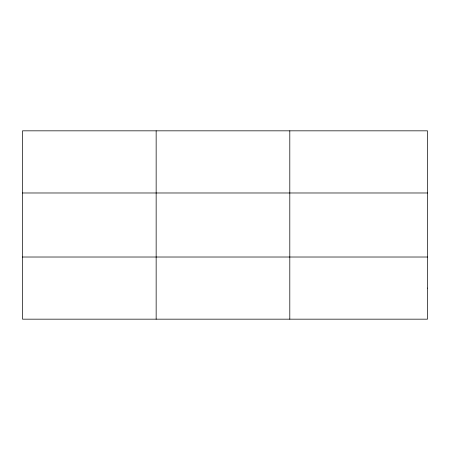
<?xml version="1.0" encoding="UTF-8"?>
<svg xmlns="http://www.w3.org/2000/svg" width="450" height="450" viewBox="0 0 450 450"><rect width="100%" height="100%" fill="white"/><g stroke="black" fill="none" stroke-linecap="round" stroke-linejoin="round"><path stroke-width="0.67" d="M156.15 130.832L156.15 319.168M289.8 130.832L289.8 319.168M22.5 192.982L427.5 192.982M22.5 257.017L427.5 257.017M427.5 288.09L427.5 319.168L22.5 319.168L22.5 130.832L427.5 130.832L427.5 288.09"/></g></svg>
